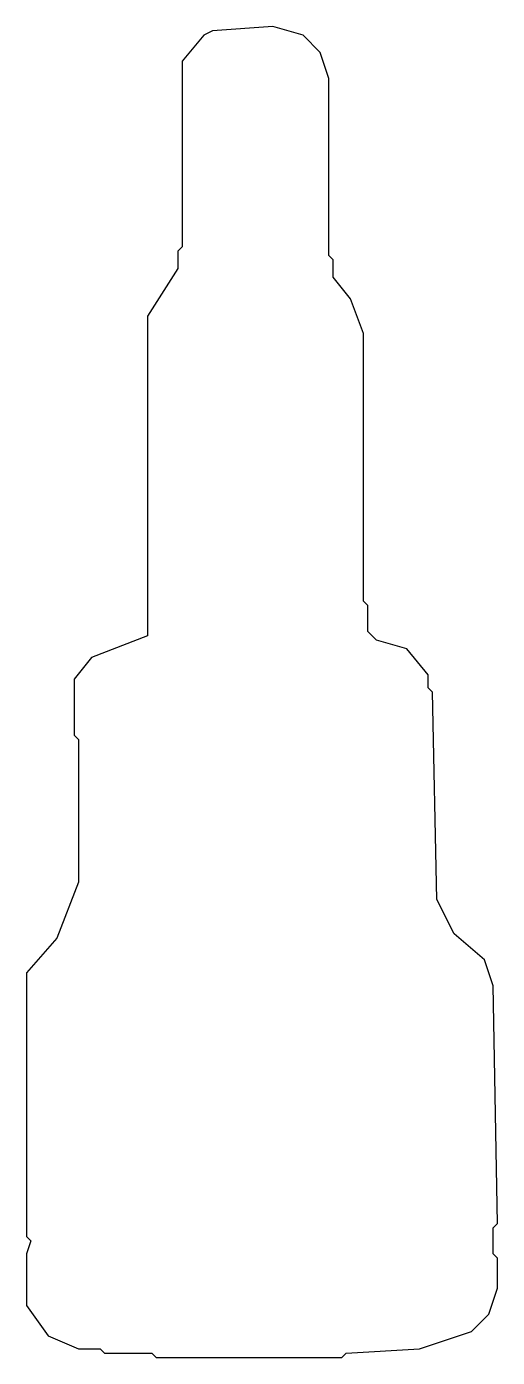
# Model space of a CAD drawing. Header units: metres. Extents: x 135.7 to 155.5, y 3.8 to 59.8.
import ezdxf

# ---------------------------------------------------------------- set-up
doc = ezdxf.new("R2010")
doc.units = ezdxf.units.M

msp = doc.modelspace()

# ---------------------------------------------------------------- linework, layer by layer
msp.add_lwpolyline([(138.986, 3.997), (140.984, 3.997), (141.166, 3.815), (148.978, 3.815), (149.16, 3.997), (152.248, 4.179), (154.428, 4.905), (155.155, 5.632), (155.519, 6.722), (155.519, 7.994), (155.337, 8.176), (155.337, 9.266), (155.519, 9.447), (155.337, 19.44), (154.973, 20.53), (153.702, 21.62), (152.975, 23.073), (152.793, 31.794), (152.612, 31.976), (152.612, 32.521), (151.703, 33.611), (150.431, 33.974), (150.068, 34.338), (150.068, 35.428), (149.886, 35.609), (149.886, 46.874), (149.341, 48.327), (148.615, 49.235), (148.615, 49.962), (148.433, 50.144), (148.433, 57.593), (148.07, 58.683), (147.343, 59.41), (146.071, 59.773), (143.528, 59.591), (143.164, 59.41), (142.256, 58.319), (142.256, 50.507), (142.074, 50.326), (142.074, 49.599), (140.802, 47.6), (140.802, 34.156), (138.441, 33.248), (137.714, 32.339), (137.714, 29.977), (137.896, 29.796), (137.896, 23.8), (136.987, 21.438), (135.715, 19.985), (135.715, 8.902), (135.897, 8.721), (135.715, 8.176), (135.715, 5.995), (136.624, 4.724), (137.896, 4.179), (138.804, 4.179), (138.986, 3.997)])

doc.saveas('drawing.dxf')
